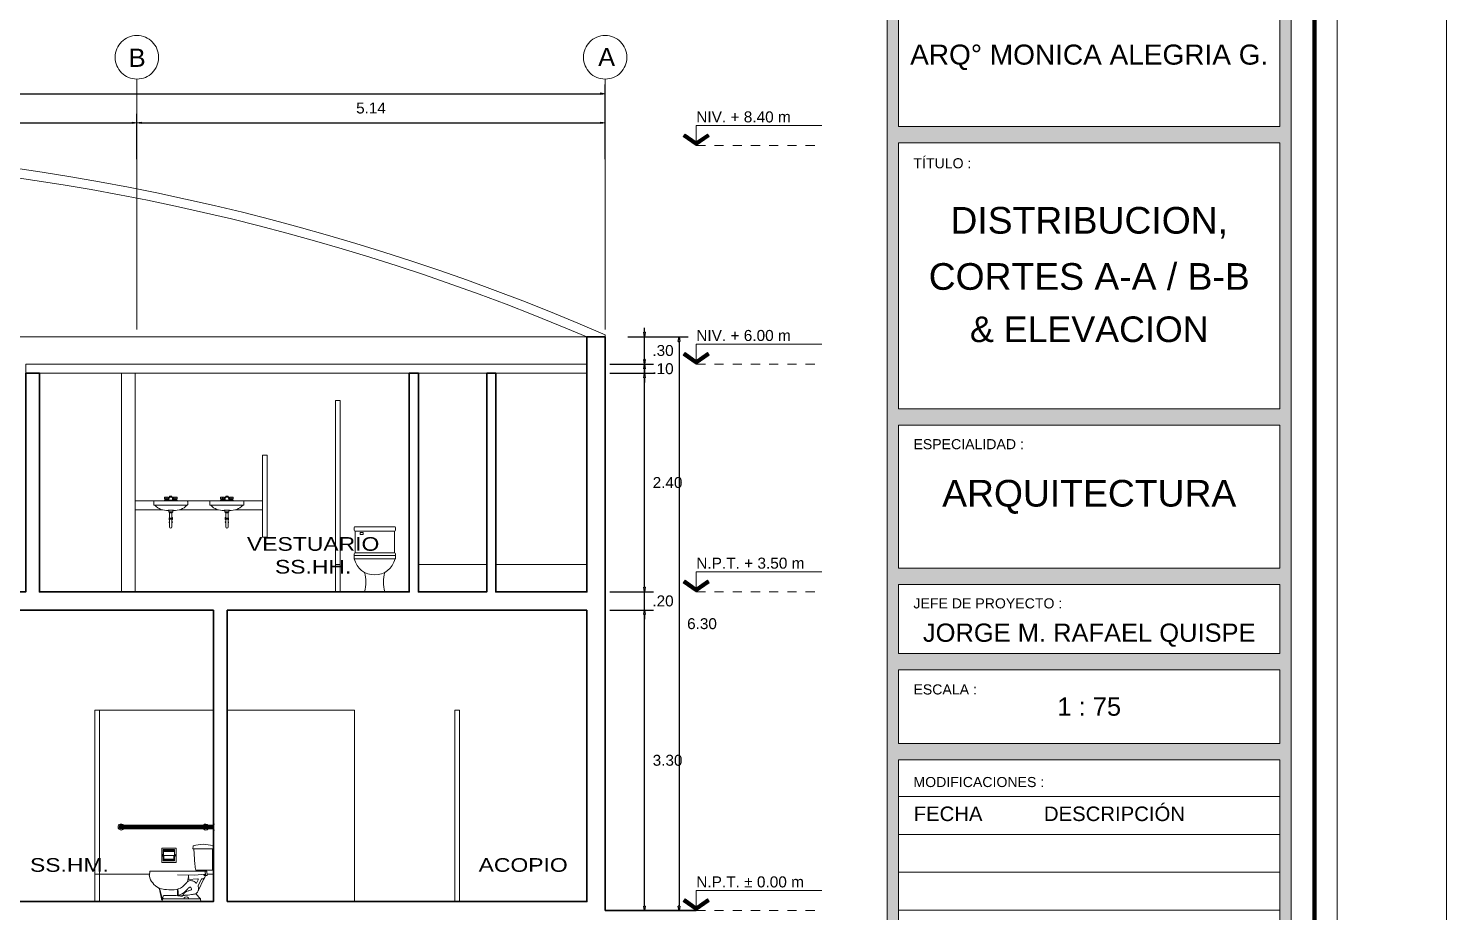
# Model space of a CAD drawing. Header units: millimetres. Extents: x 1675 to 1732.9, y 581.7 to 641.7.
# Drawn here: x 1717.38 to 1732.95, y 606 to 615.7 of the extents above; entities that cross this region are included whole.
import ezdxf
from ezdxf.enums import TextEntityAlignment as Align

# ---------------------------------------------------------------- set-up
doc = ezdxf.new("R2010")
doc.units = ezdxf.units.MM
doc.linetypes.add('DASHDOT', pattern=[25.4, 12.7, -6.35, 0, -6.35])
doc.linetypes.add('HIDDEN2', pattern=[0.1875, 0.125, -0.0625])
doc.layers.get('0').update_dxf_attribs({"lineweight": 5})
doc.layers.get('Defpoints').update_dxf_attribs({"color": 8, "lineweight": 5})
for name, color, linetype, lineweight in [('- PLANO 1', 8, 'Continuous', 5), ('0-ELEV6', 8, 'Continuous', 0), ('0-MEMB251', 251, 'Continuous', 0), ('0-MEMB5', 5, 'Continuous', 18), ('0-MEMBAZUL', 5, 'Continuous', 0), ('0-MEMBCYAN', 4, 'Continuous', 0), ('0-MEMBGREEN', 3, 'Continuous', 15), ('0-NPT', 2, 'Continuous', 5), ('COTAS', 8, 'Continuous', 5), ('EJES', 92, 'DASHDOT', 5), ('MOBILIARIO', 8, 'Continuous', 5), ('MURO BAJO', 7, 'Continuous', 20), ('Muros', 7, 'Continuous', 30), ('SANITARIOS', 8, 'Continuous', 5), ('texto', 7, 'Continuous', 5)]:
    doc.layers.add(name, color=color, linetype=linetype, lineweight=lineweight)
doc.styles.add('AMBIENTE-100', font='arial.ttf', dxfattribs={"width": 1.2, "height": 0.25})
doc.styles.add('NPT1-100', font='arial.ttf', dxfattribs={"height": 0.18})
doc.styles.add('ROMANS', font='arial.ttf')
doc.styles.add('SAS', font='sas_____.pfb')
doc.styles.get("Standard").update_dxf_attribs({"font": 'arial.ttf'})
doc.styles.add('Texto peqño', font='sanss___.ttf', dxfattribs={"height": 0.12})
doc.dimstyles.new('100', dxfattribs={"dimtxt": 0.12, "dimasz": 0.05, "dimexe": 0.1, "dimexo": 0.25, "dimgap": 0.1, "dimtad": 1, "dimzin": 4, "dimdsep": 46, "dimtxsty": 'Texto peqño', "dimblk": 'CLOSEDBLANK', "dimcen": -0.05, "dimdle": 0.1, "dimclrd": 256, "dimclre": 256, "dimclrt": 256, "dimadec": 0, "dimazin": 0, "dimtfac": 1, "dimtix": 1, "dimtmove": 0, "dimatfit": 3, "dimldrblk": 'ARCHTICK', "dimfxl": 0, "dimarcsym": 0})
doc.dimstyles.new('100 VERT', dxfattribs={"dimtxt": 0.18, "dimasz": 0.05, "dimexe": 0.1, "dimexo": 0.25, "dimgap": 0.1, "dimtad": 2, "dimtih": 1, "dimtoh": 1, "dimzin": 4, "dimdsep": 46, "dimtxsty": 'Texto peqño', "dimblk": 'CLOSEDBLANK', "dimcen": -0.05, "dimdle": 0.1, "dimclrd": 256, "dimclre": 256, "dimclrt": 7, "dimadec": 0, "dimazin": 0, "dimtfac": 1, "dimtix": 1, "dimtmove": 0, "dimatfit": 3, "dimldrblk": 'ARCHTICK', "dimfxl": 0, "dimarcsym": 0})

# ---------------------------------------------------------------- blocks, each defined once
blk = doc.blocks.new('_ClosedBlank')
at = {"color": 0, "linetype": 'ByBlock', "lineweight": -2}
for p, q in [((-1, 0.17), (0, 0)), ((-1, 0.17), (-1, -0.17)), ((0, 0), (-1, -0.17))]:
    blk.add_line(p, q, dxfattribs=at)
blk = doc.blocks.new('*D290')
at = {"layer": 'COTAS', "lineweight": -2}
for p, q in [((1714.602, 614.258), (1714.602, 614.758)), ((1718.572, 614.258), (1718.572, 614.758))]:
    blk.add_line(p, q, dxfattribs=at)
at = {"layer": 'COTAS', "linetype": 'ByBlock', "lineweight": -2}
blk.add_line((1714.652, 614.658), (1718.522, 614.658), dxfattribs=at)
at = {"layer": 'Defpoints', "color": 0}
for p in [(1718.572, 614.658), (1714.602, 613.808), (1718.572, 613.808)]:
    blk.add_point(p, dxfattribs=at)
at = {"layer": 'COTAS', "lineweight": -2, "xscale": 0.05, "yscale": 0.05, "zscale": 0.05, "rotation": 180}
blk.add_blockref('_ClosedBlank', (1714.602, 614.658), dxfattribs=at)
at = {"layer": 'COTAS', "lineweight": -2, "xscale": 0.05, "yscale": 0.05, "zscale": 0.05}
blk.add_blockref('_ClosedBlank', (1718.572, 614.658), dxfattribs=at)
at = {"layer": 'COTAS', "insert": (1716.587, 614.82), "char_height": 0.12, "attachment_point": 5, "style": 'Texto peqño'}
blk.add_mtext('3.97', dxfattribs=at)
blk = doc.blocks.new('_ARCHTICK')
at = {"color": 0, "linetype": 'ByBlock', "const_width": 0.15}
blk.add_lwpolyline([(-0.5, -0.5), (0.5, 0.5)], dxfattribs=at)
blk = doc.blocks.new('*D291')
at = {"layer": 'COTAS', "lineweight": -2}
for p, q in [((1718.572, 614.258), (1718.572, 614.758)), ((1723.712, 614.258), (1723.712, 614.758))]:
    blk.add_line(p, q, dxfattribs=at)
at = {"layer": 'COTAS', "linetype": 'ByBlock', "lineweight": -2}
blk.add_line((1718.622, 614.658), (1723.662, 614.658), dxfattribs=at)
at = {"layer": 'Defpoints', "color": 0}
for p in [(1723.712, 614.658), (1718.572, 613.808), (1723.712, 613.808, 0)]:
    blk.add_point(p, dxfattribs=at)
at = {"layer": 'COTAS', "lineweight": -2, "xscale": 0.05, "yscale": 0.05, "zscale": 0.05, "rotation": 180}
blk.add_blockref('_ClosedBlank', (1718.572, 614.658), dxfattribs=at)
at = {"layer": 'COTAS', "lineweight": -2, "xscale": 0.05, "yscale": 0.05, "zscale": 0.05}
blk.add_blockref('_ClosedBlank', (1723.712, 614.658), dxfattribs=at)
at = {"layer": 'COTAS', "insert": (1721.142, 614.82), "char_height": 0.12, "attachment_point": 5, "style": 'Texto peqño'}
blk.add_mtext('5.14', dxfattribs=at)
blk = doc.blocks.new('*D292')
at = {"layer": 'COTAS', "lineweight": -2}
for p, q in [((1703.712, 614.578), (1703.712, 615.078)), ((1723.712, 614.578), (1723.712, 615.078))]:
    blk.add_line(p, q, dxfattribs=at)
at = {"layer": 'COTAS', "linetype": 'ByBlock', "lineweight": -2}
blk.add_line((1703.762, 614.978), (1723.662, 614.978), dxfattribs=at)
at = {"layer": 'Defpoints', "color": 0}
for p in [(1723.712, 614.978), (1703.712, 613.808, 0), (1723.712, 613.808, 0)]:
    blk.add_point(p, dxfattribs=at)
at = {"layer": 'COTAS', "lineweight": -2, "xscale": 0.05, "yscale": 0.05, "zscale": 0.05, "rotation": 180}
blk.add_blockref('_ClosedBlank', (1703.712, 614.978), dxfattribs=at)
at = {"layer": 'COTAS', "lineweight": -2, "xscale": 0.05, "yscale": 0.05, "zscale": 0.05}
blk.add_blockref('_ClosedBlank', (1723.712, 614.978), dxfattribs=at)
at = {"layer": 'COTAS', "insert": (1713.712, 615.14), "char_height": 0.12, "attachment_point": 5, "style": 'Texto peqño'}
blk.add_mtext('20.00', dxfattribs=at)
blk = doc.blocks.new('*D293')
at = {"layer": 'COTAS', "lineweight": -2}
for p, q in [((1723.762, 609.308), (1724.244, 609.308)), ((1723.962, 606.008), (1724.244, 606.008))]:
    blk.add_line(p, q, dxfattribs=at)
at = {"layer": 'COTAS', "linetype": 'ByBlock', "lineweight": -2}
blk.add_line((1724.144, 606.058), (1724.144, 609.258), dxfattribs=at)
at = {"layer": 'Defpoints', "color": 0}
for p in [(1723.512, 609.308), (1724.144, 609.308), (1723.712, 606.008)]:
    blk.add_point(p, dxfattribs=at)
at = {"layer": 'COTAS', "lineweight": -2, "xscale": 0.05, "yscale": 0.05, "zscale": 0.05}
for p, rotation in [((1724.144, 609.308), 90), ((1724.144, 606.008), 270)]:
    blk.add_blockref('_ClosedBlank', p, dxfattribs=dict(at, rotation=rotation))
at = {"layer": 'COTAS', "color": 7, "insert": (1724.397, 607.658), "char_height": 0.12, "attachment_point": 5, "style": 'Texto peqño'}
blk.add_mtext('3.30', dxfattribs=at)
blk = doc.blocks.new('*D294')
at = {"layer": 'COTAS', "linetype": 'ByBlock', "lineweight": -2}
for p, q in [((1724.144, 609.558), (1724.144, 609.608)), ((1724.144, 609.308), (1724.144, 609.508)), ((1724.144, 609.258), (1724.144, 609.208))]:
    blk.add_line(p, q, dxfattribs=at)
at = {"layer": 'COTAS', "lineweight": -2}
for p, q in [((1723.762, 609.508), (1724.244, 609.508)), ((1723.762, 609.308), (1724.244, 609.308))]:
    blk.add_line(p, q, dxfattribs=at)
at = {"layer": 'Defpoints', "color": 0}
for p in [(1723.512, 609.508), (1724.144, 609.508), (1723.512, 609.308)]:
    blk.add_point(p, dxfattribs=at)
at = {"layer": 'COTAS', "lineweight": -2, "xscale": 0.05, "yscale": 0.05, "zscale": 0.05}
for p, rotation in [((1724.144, 609.508), 270), ((1724.144, 609.308), 90)]:
    blk.add_blockref('_ClosedBlank', p, dxfattribs=dict(at, rotation=rotation))
at = {"layer": 'COTAS', "color": 7, "insert": (1724.347, 609.408), "char_height": 0.12, "attachment_point": 5, "style": 'Texto peqño'}
blk.add_mtext('.20', dxfattribs=at)
blk = doc.blocks.new('*D295')
at = {"layer": 'COTAS', "lineweight": -2}
for p, q in [((1723.762, 611.908), (1724.244, 611.908)), ((1723.762, 609.508), (1724.244, 609.508))]:
    blk.add_line(p, q, dxfattribs=at)
at = {"layer": 'COTAS', "linetype": 'ByBlock', "lineweight": -2}
blk.add_line((1724.144, 609.558), (1724.144, 611.858), dxfattribs=at)
at = {"layer": 'Defpoints', "color": 0}
for p in [(1723.512, 611.908), (1724.144, 611.908), (1723.512, 609.508)]:
    blk.add_point(p, dxfattribs=at)
at = {"layer": 'COTAS', "lineweight": -2, "xscale": 0.05, "yscale": 0.05, "zscale": 0.05}
for p, rotation in [((1724.144, 611.908), 90), ((1724.144, 609.508), 270)]:
    blk.add_blockref('_ClosedBlank', p, dxfattribs=dict(at, rotation=rotation))
at = {"layer": 'COTAS', "color": 7, "insert": (1724.397, 610.708), "char_height": 0.12, "attachment_point": 5, "style": 'Texto peqño'}
blk.add_mtext('2.40', dxfattribs=at)
blk = doc.blocks.new('*D296')
at = {"layer": 'COTAS', "linetype": 'ByBlock', "lineweight": -2}
for p, q in [((1724.144, 612.058), (1724.144, 612.108)), ((1724.144, 611.908), (1724.144, 612.008)), ((1724.144, 611.858), (1724.144, 611.808))]:
    blk.add_line(p, q, dxfattribs=at)
at = {"layer": 'COTAS', "lineweight": -2}
for p, q in [((1723.762, 612.008), (1724.244, 612.008)), ((1723.762, 611.908), (1724.244, 611.908))]:
    blk.add_line(p, q, dxfattribs=at)
at = {"layer": 'Defpoints', "color": 0}
for p in [(1723.512, 612.008), (1724.144, 612.008), (1723.512, 611.908)]:
    blk.add_point(p, dxfattribs=at)
at = {"layer": 'COTAS', "lineweight": -2, "xscale": 0.05, "yscale": 0.05, "zscale": 0.05}
for p, rotation in [((1724.144, 612.008), 270), ((1724.144, 611.908), 90)]:
    blk.add_blockref('_ClosedBlank', p, dxfattribs=dict(at, rotation=rotation))
at = {"layer": 'COTAS', "color": 7, "insert": (1724.347, 611.958), "char_height": 0.12, "attachment_point": 5, "style": 'Texto peqño'}
blk.add_mtext('.10', dxfattribs=at)
blk = doc.blocks.new('*D297')
at = {"layer": 'COTAS', "linetype": 'ByBlock', "lineweight": -2}
for p, q in [((1724.144, 612.358), (1724.144, 612.408)), ((1724.144, 612.008), (1724.144, 612.308)), ((1724.144, 611.958), (1724.144, 611.908))]:
    blk.add_line(p, q, dxfattribs=at)
at = {"layer": 'COTAS', "lineweight": -2}
for p, q in [((1723.962, 612.308), (1724.244, 612.308)), ((1723.762, 612.008), (1724.244, 612.008))]:
    blk.add_line(p, q, dxfattribs=at)
at = {"layer": 'Defpoints', "color": 0}
for p in [(1723.712, 612.308, 0), (1724.144, 612.308), (1723.512, 612.008)]:
    blk.add_point(p, dxfattribs=at)
at = {"layer": 'COTAS', "lineweight": -2, "xscale": 0.05, "yscale": 0.05, "zscale": 0.05}
for p, rotation in [((1724.144, 612.308), 270), ((1724.144, 612.008), 90)]:
    blk.add_blockref('_ClosedBlank', p, dxfattribs=dict(at, rotation=rotation))
at = {"layer": 'COTAS', "color": 7, "insert": (1724.347, 612.158), "char_height": 0.12, "attachment_point": 5, "style": 'Texto peqño'}
blk.add_mtext('.30', dxfattribs=at)
blk = doc.blocks.new('PPH1-EF')
for p, q in [((-0.06, -0.02), (0.06, -0.02)), ((-0.06, -0.025), (0.06, -0.025)), ((-0.06, -0.035), (0.06, -0.035)), ((-0.055, -0.119), (0.055, -0.119)), ((-0.055, -0.129), (0.055, -0.129)), ((-0.055, -0.134), (0.055, -0.134))]:
    blk.add_line(p, q)
for points in [[(-0.078, 0), (0.077, 0), (0.077, -0.155), (-0.078, -0.155)], [(-0.06, -0.017), (0.06, -0.017), (0.06, -0.078), (-0.06, -0.078)], [(-0.055, -0.136), (0.055, -0.136), (0.055, -0.078), (-0.055, -0.078)]]:
    blk.add_lwpolyline(points, close=True)
for points in [[(-0.055, -0.078), (-0.055, -0.087), (-0.07, -0.087), (-0.07, -0.068), (-0.06, -0.068)], [(-0.062, -0.068), (-0.062, -0.015), (0.062, -0.015), (0.062, -0.068)], [(0.062, -0.087), (0.062, -0.14), (-0.062, -0.14), (-0.062, -0.087)], [(0.055, -0.078), (0.055, -0.087), (0.07, -0.087), (0.07, -0.068), (0.06, -0.068)]]:
    blk.add_lwpolyline(points)
blk = doc.blocks.new('NPT-CT100')
for p, q in [((0, 0.327), (2.052, 0.327)), ((0, 0.062), (0, 0.327))]:
    blk.add_line(p, q)
at = {"linetype": 'HIDDEN2'}
blk.add_line((0, 0), (2.052, 0), dxfattribs=at)
blk.add_lwpolyline([(0.212, 0.149), (0, 0), (-0.212, 0.149), (-0.183, 0.19), (0, 0.062), (0.183, 0.19)], close=True)
for points in [[(-0.183, 0.19), (-0.212, 0.149), (0, 0.062), (0, 0)], [(0, 0.062), (0, 0), (0.183, 0.19), (0.212, 0.149)]]:
    blk.add_solid(points)
at = {"style": 'AMBIENTE-100', "width": 1.2}
for tag, p in [('AMB1', (0.909, 1.249)), ('AMB2', (0.909, 0.895))]:
    blk.add_attdef(tag, text='', height=0.25, dxfattribs=at).set_placement(p, align=Align.MIDDLE)
at = {"style": 'NPT1-100'}
blk.add_attdef('NPA', (0.911, 0.379), '', height=0.18, dxfattribs=at)
blk = doc.blocks.new('lavadero elev')
for p, q in [((-0.104, 0.934), (-0.04, 0.934)), ((-0.096, 0.934), (-0.096, 0.958)), ((-0.072, 0.934), (-0.072, 0.958)), ((-0.048, 0.934), (-0.048, 0.958)), ((0.104, 0.934), (0.04, 0.934)), ((0.048, 0.934), (0.048, 0.958)), ((0.072, 0.934), (0.072, 0.958)), ((0.096, 0.934), (0.096, 0.958)), ((-0.088, 0.918), (-0.056, 0.918)), ((-0.032, 0.72), (0.033, 0.72)), ((-0.022, 0.71), (0.022, 0.71)), ((-0.022, 0.705), (-0.022, 0.71)), ((-0.022, 0.705), (0.022, 0.705)), ((-0.019, 0.705), (-0.019, 0.618)), ((0.019, 0.705), (0.019, 0.618)), ((0.022, 0.705), (0.022, 0.71)), ((0.088, 0.918), (0.056, 0.918)), ((-0.026, 0.61), (0.026, 0.61)), ((-0.026, 0.551), (-0.019, 0.551)), ((-0.019, 0.603), (-0.019, 0.474)), ((0.019, 0.603), (0.019, 0.474)), ((0.019, 0.551), (0.026, 0.551))]:
    blk.add_line(p, q)
for points in [[(-0.088, 0.91), (-0.088, 0.918), (-0.104, 0.934), (-0.104, 0.958), (-0.04, 0.958), (-0.04, 0.934), (-0.056, 0.918), (-0.056, 0.91)], [(0.088, 0.91), (0.088, 0.918), (0.104, 0.934), (0.104, 0.958), (0.04, 0.958), (0.04, 0.934), (0.056, 0.918), (0.056, 0.91)], [(0.104, 0.9), (0.104, 0.91), (-0.104, 0.91), (-0.104, 0.9)], [(-0.041, 0.745), (0.045, 0.745)]]:
    blk.add_lwpolyline(points)
for points in [[(-0.013, 0.973), (-0.013, 0.962), (0.013, 0.962), (0.013, 0.973)], [(-0.007, 0.958), (-0.007, 0.961), (0.007, 0.961), (0.007, 0.958)]]:
    blk.add_lwpolyline(points, close=True)
for points in [[(0, 0.9), (0.265, 0.9, -0.414214), (0.275, 0.89), (0.275, 0.837, -0.414214), (0.265, 0.827), (-0.265, 0.827, -0.414214), (-0.275, 0.837), (-0.275, 0.89, -0.414214), (-0.265, 0.9)], [(-0.019, 0.603), (0.019, 0.603, 1), (0.019, 0.618), (-0.019, 0.618, 1)]]:
    blk.add_lwpolyline(points, format="xyb", close=True)
for points in [[(-0.032, 0.74), (-0.032, 0.72, 1.915564)], [(0.033, 0.74), (0.033, 0.72, -1.915564)], [(-0.019, 0.559, 1), (-0.019, 0.544)], [(0.019, 0.544, 1), (0.019, 0.559)]]:
    blk.add_lwpolyline(points, format="xyb")
for centre, radius, start, end in [((0.044, 0.914), 0.0819, 133.9981, 182.7757), ((0.039, 0.918), 0.0684, 140.0671, 186.3939), ((-0.044, 0.914), 0.0819, 357.2243, 46.0019), ((-0.039, 0.918), 0.0684, 353.6061, 39.9329), ((-0.068, 1), 0.257, 222.3253, 276.0867), ((-0.049, 0.737), 0.0171, 6.9962, 27.7593), ((-0.016, 0.727), 0.0174, 201.788, 250.9908), ((0.016, 0.727), 0.0174, 289.0092, 338.212), ((0.05, 0.737), 0.0171, 152.2407, 173.0038), ((0.072, 1), 0.257, 263.9133, 317.6747), ((0, 0.61), 0.0282, 131.5871, 228.4129), ((0, 0.474), 0.0187, 180, 0), ((0, 0.61), 0.0282, 311.5871, 48.4129)]:
    blk.add_arc(centre, radius, start, end)
blk = doc.blocks.new('top piece perfil')
at = {"layer": 'SANITARIOS'}
for p, q in [((2450.759, 798.44), (2450.756, 798.413)), ((2450.979, 798.44), (2450.982, 798.413)), ((2450.758, 798.411), (2450.98, 798.411)), ((2450.778, 798.238), (2450.767, 798.41)), ((2450.768, 798.411), (2450.973, 798.411)), ((2450.974, 798.41), (2450.974, 798.176)), ((2450.587, 798.125), (2450.777, 798.124)), ((2450.89, 798.133), (2450.78, 798.124)), ((2450.79, 798.178), (2450.783, 798.208)), ((2450.793, 798.176), (2450.974, 798.176)), ((2450.885, 798.126), (2450.884, 798.133)), ((2450.395, 797.967), (2450.419, 797.861)), ((2450.588, 797.902), (2450.587, 797.961)), ((2450.809, 798.081), (2450.709, 798.076)), ((2450.715, 798.089), (2450.712, 798.089)), ((2450.797, 798.035), (2450.815, 798.072)), ((2450.816, 798.008), (2450.852, 798.079)), ((2450.869, 798.083), (2450.859, 798.083)), ((2450.878, 798.083), (2450.878, 798.083)), ((2450.89, 798.108), (2450.883, 798.091)), ((2450.421, 797.842), (2450.429, 797.892)), ((2450.561, 797.899), (2450.437, 797.899)), ((2450.651, 797.863), (2450.438, 797.863)), ((2450.574, 797.898), (2450.593, 797.894)), ((2450.597, 797.894), (2450.644, 797.888)), ((2450.599, 797.897), (2450.644, 797.899)), ((2450.66, 797.873), (2450.66, 797.866)), ((2450.702, 797.861), (2450.665, 797.861)), ((2450.707, 797.873), (2450.707, 797.866)), ((2450.828, 797.863), (2450.716, 797.863))]:
    blk.add_line(p, q, dxfattribs=at)
for points in [[(2450.874, 798.076), (2450.817, 797.956, 0.03111), (2450.816, 797.952, -0.149223), (2450.794, 797.921, 0.44145), (2450.793, 797.912), (2450.837, 797.866, -0.142363), (2450.84, 797.859), (2450.845, 797.834), (2450.42, 797.833), (2450.421, 797.842, 0.208678), (2450.42, 797.848), (2450.415, 797.854, -0.12493), (2450.412, 797.861), (2450.392, 797.968, 0.235979), (2450.381, 797.984, -0.22128), (2450.279, 798.112, -0.088455), (2450.279, 798.123), (2450.284, 798.163, -0.379651), (2450.289, 798.168), (2450.905, 798.168)], [(2450.877, 798.132), (2450.878, 798.127, 0.403068), (2450.897, 798.117), (2450.91, 798.12, 0.375022), (2450.913, 798.124)], [(2450.891, 798.162), (2450.895, 798.122, 0.433576), (2450.898, 798.119, -0.021987), (2450.91, 798.121, 0.358712), (2450.913, 798.124), (2450.909, 798.164)], [(2450.816, 797.952, 0.171145), (2450.815, 797.996)]]:
    blk.add_lwpolyline(points, format="xyb", dxfattribs=at)
blk.add_lwpolyline([(2450.793, 797.912), (2450.79, 797.915)], dxfattribs=at)
for centre, radius, start, end in [((2450.763, 798.439), 0.004, 109.1433, 175.3894), ((2450.869, 798.133), 0.328, 70.8409, 109.1433), ((2450.975, 798.439), 0.004, 6.4416, 70.8409), ((2450.975, 798.439), 0.004, 6.4416, 60.337), ((2450.758, 798.413), 0.002, 175.3894, 270), ((2450.768, 798.41), 0.001, 90, 183.9556), ((2450.973, 798.41), 0.001, 0, 90), ((2450.98, 798.413), 0.002, 270, 6.4416), ((2450.522, 798.122), 0.187, 336.0967, 0.5259), ((2450.777, 798.149), 0.025, 269.7232, 274.9697), ((2450.972, 798.252), 0.194, 183.9556, 193.1726), ((2450.793, 798.179), 0.003, 193.1726, 270), ((2450.885, 798.162), 0.006, 5.0425, 90), ((2450.895, 798.126), 0.00973, 183.7981, 281.4236), ((2450.889, 798.137), 0.004, 274.9697, 5.0425), ((2450.905, 798.102), 0.016, 103.2405, 158.1986), ((2450.905, 798.164), 0.004, 5.4691, 90), ((2450.371, 797.962), 0.0243, 13.1692, 67.1878), ((2450.503, 798.35), 0.388, 253.5686, 264.4244), ((2450.511, 798.427), 0.466, 264.4244, 278.5285), ((2450.581, 797.961), 0.006, 1.6135, 98.5285), ((2450.598, 797.963), 0.007, 105.94, 198.8493), ((2450.49, 797.926), 0.107, 346.7066, 18.8493), ((2450.557, 798.108), 0.143, 285.94, 327.9745), ((2450.538, 798.099), 0.207, 287.0973, 320.5273), ((2455.568, 793.482), 6.679, 136.8869, 137.0629), ((2450.736, 797.993), 0.0692, 37.1619, 128.4419), ((2450.757, 797.929), 0.0713, 119.7261, 147.0154), ((2450.71, 798.067), 0.009, 92.5858, 163.6175), ((2450.712, 798.081), 0.008, 92.4095, 167.8093), ((2450.685, 798.055), 0.107, 280.7593, 299.4645), ((2450.725, 797.985), 0.007, 53.1881, 119.7261), ((2450.718, 797.975), 0.0195, 41.6968, 53.1881), ((2450.658, 797.94), 0.0888, 20.5752, 32.3474), ((2450.733, 797.969), 0.008, 299.4645, 20.5752), ((2450.794, 798.037), 0.004, 217.1619, 334.7468), ((2450.81, 798.075), 0.006, 334.7468, 92.5858), ((2450.828, 798.001), 0.014, 152.5924, 200.8831), ((2450.859, 798.075), 0.008, 92.5858, 152.5924), ((2450.868, 798.101), 0.018, 272.5858, 338.1986), ((2450.901, 798.063), 0.03, 139.3987, 154.9085), ((2450.856, 798.103), 0.03, 319.3987, 338.1986), ((2450.381, 797.852), 0.04, 0, 13.0314), ((2450.438, 797.875), 0.012, 171.5111, 270), ((2450.437, 797.891), 0.008, 90, 171.5111), ((2450.561, 797.829), 0.07, 79.7645, 90), ((2450.596, 797.902), 0.008, 181.6135, 263.5169), ((2450.605, 797.963), 0.07, 259.7645, 263.5169), ((2450.599, 797.901), 0.004, 166.7066, 272.2906), ((2450.6, 797.898), 0.004, 110.1719, 179.6101), ((2450.643, 797.905), 0.006, 272.2906, 339.9243), ((2450.718, 797.877), 0.0739, 100.7593, 159.9243), ((2450.654, 797.904), 0.004, 157.4672, 274.5718), ((2450.651, 797.872), 0.009, 270, 0), ((2450.652, 797.842), 0.0212, 71.8053, 92.2185), ((2450.758, 796.597), 1.307, 94.1129, 94.5718), ((2450.664, 797.88), 0.0192, 251.8053, 271.6118), ((2450.684, 797.853), 0.0306, 39.8328, 140.1672), ((2450.665, 797.866), 0.005, 180, 270), ((2450.652, 798.412), 0.511, 271.4573, 280.2547), ((2450.702, 797.866), 0.005, 270, 0), ((2450.703, 797.88), 0.0192, 268.3882, 288.1947), ((2450.716, 797.872), 0.009, 180, 270), ((2450.715, 797.842), 0.0212, 87.7815, 108.1947), ((2450.57, 799.01), 1.115, 278.9062, 281.1856), ((2450.787, 797.913), 0.004, 43.3634, 101.1856), ((2450.828, 797.868), 0.005, 270, 43.3634)]:
    blk.add_arc(centre, radius, start, end, dxfattribs=at)
blk = doc.blocks.new('inodoro-f')
for p, q in [((0.01, 0.009), (0.476, 0.009)), ((0, -0.001), (0, -0.033)), ((0.01, -0.043), (0.476, -0.043)), ((0.01, -0.043), (0.01, -0.301)), ((0.071, -0.081), (0.071, -0.061)), ((0.071, -0.061), (0.106, -0.061)), ((0.071, -0.081), (0.106, -0.081)), ((0.106, -0.081), (0.106, -0.061)), ((0.476, -0.043), (0.476, -0.301)), ((0.486, -0.001), (0.486, -0.033)), ((0, -0.311), (0, -0.371)), ((0, -0.331), (0.486, -0.331)), ((0.01, -0.301), (0.476, -0.301)), ((0.486, -0.311), (0.486, -0.371)), ((0, -0.371), (0.486, -0.371)), ((0.121, -0.761), (0.361, -0.761))]:
    blk.add_line(p, q)
for centre, radius, start, end in [((0.01, -0.001), 0.01, 90, 180), ((0.476, -0.001), 0.01, 0, 90), ((0.01, -0.033), 0.01, 180, 270), ((0.476, -0.033), 0.01, 270, 0), ((0.01, -0.311), 0.01, 90, 180), ((0.476, -0.311), 0.01, 0, 90), ((0.241, -0.313), 0.248, 193.546, 346.454), ((-0.314, -0.645), 0.45, 345.1311, 14.8689), ((0.796, -0.645), 0.45, 165.1311, 194.8689)]:
    blk.add_arc(centre, radius, start, end)
blk = doc.blocks.new('*D306')
at = {"layer": 'COTAS', "lineweight": -2}
for p, q in [((1724.123, 612.308), (1724.623, 612.308)), ((1724.123, 606.008), (1724.623, 606.008))]:
    blk.add_line(p, q, dxfattribs=at)
at = {"layer": 'COTAS', "linetype": 'ByBlock', "lineweight": -2}
blk.add_line((1724.523, 612.258), (1724.523, 606.058), dxfattribs=at)
at = {"layer": 'Defpoints', "color": 0}
for p in [(1723.712, 612.308), (1723.712, 606.008, 0), (1724.523, 606.008)]:
    blk.add_point(p, dxfattribs=at)
at = {"layer": 'COTAS', "lineweight": -2, "xscale": 0.05, "yscale": 0.05, "zscale": 0.05}
for p, rotation in [((1724.523, 612.308), 90), ((1724.523, 606.008), 270)]:
    blk.add_blockref('_ClosedBlank', p, dxfattribs=dict(at, rotation=rotation))
at = {"layer": 'COTAS', "color": 7, "insert": (1724.775, 609.158), "char_height": 0.12, "attachment_point": 5, "style": 'Texto peqño'}
blk.add_mtext('6.30', dxfattribs=at)
blk = doc.blocks.new('MembA1')
at = {"layer": '0-MEMB251'}
h = blk.add_hatch(color=256, dxfattribs=at)
h.paths.add_polyline_path([(76.337, -56.406), (71.337, -56.406), (71.337, 0), (76.337, 0)])
h.paths.add_polyline_path([(76.199, -0.867), (71.475, -0.867), (71.475, -6), (76.199, -6)], flags=16)
h.paths.add_polyline_path([(71.475, -6.2), (76.199, -6.2), (76.199, -11.164), (71.475, -11.164)], flags=16)
h.paths.add_polyline_path([(71.475, -14.494), (71.475, -11.364), (76.199, -11.364), (76.199, -14.494)], flags=16)
h.paths.add_polyline_path([(71.475, -17.002), (71.475, -14.694), (76.199, -14.694), (76.199, -17.002)], flags=16)
h.paths.add_polyline_path([(76.199, -17.202), (76.199, -19.243), (71.475, -19.243), (71.475, -17.202)], flags=16)
h.paths.add_polyline_path([(71.475, -19.443), (76.199, -19.443), (76.199, -21.164), (71.475, -21.164)], flags=16)
h.paths.add_polyline_path([(76.199, -24.861), (76.199, -26.634), (71.475, -26.634), (71.475, -24.861)], flags=16)
h.paths.add_polyline_path([(71.475, -24.661), (71.475, -21.364), (76.199, -21.364), (76.199, -24.661)], flags=16)
h.paths.add_polyline_path([(71.475, -27.891), (76.199, -27.891), (76.199, -28.806), (71.475, -28.806)], flags=16)
h.paths.add_polyline_path([(71.475, -27.691), (71.475, -26.834), (76.199, -26.834), (76.199, -27.691)], flags=16)
h.paths.add_polyline_path([(71.475, -42.208), (71.475, -29.006), (76.199, -29.006), (76.199, -42.208)], flags=16)
h.paths.add_polyline_path([(71.475, -49.206), (71.475, -42.408), (76.199, -42.408), (76.199, -49.206)], flags=16)
h.paths.add_polyline_path([(71.475, -50.206), (76.199, -50.206), (76.199, -55.206), (71.475, -55.206)], flags=16)
at = {"layer": '0-ELEV6'}
for p, q in [((71.475, -29.463), (76.199, -29.463)), ((71.475, -29.932), (76.199, -29.932)), ((71.475, -30.401), (76.199, -30.401)), ((71.475, -30.87), (76.199, -30.87))]:
    blk.add_line(p, q, dxfattribs=at)
at = {"layer": '0-MEMB5'}
for points in [[(76.337, -56.406), (71.337, -56.406), (71.337, 0), (76.337, 0)], [(71.475, -19.443), (76.199, -19.443), (76.199, -21.164), (71.475, -21.164)], [(71.475, -42.208), (71.475, -29.006), (76.199, -29.006), (76.199, -42.208)]]:
    blk.add_lwpolyline(points, close=True, dxfattribs=at)
for points in [[(71.475, -24.661), (71.475, -21.364), (76.199, -21.364), (76.199, -24.661), (71.475, -24.661)], [(76.199, -24.861), (76.199, -26.634), (71.475, -26.634), (71.475, -24.861), (76.199, -24.861)], [(71.475, -27.691), (71.475, -26.834), (76.199, -26.834), (76.199, -27.691), (71.475, -27.691)], [(71.475, -27.891), (76.199, -27.891), (76.199, -28.806), (71.475, -28.806), (71.475, -27.891)]]:
    blk.add_lwpolyline(points, dxfattribs=at)
at = {"layer": '0-MEMBAZUL', "style": 'SAS'}
for tag, height, p in [('PROP-1', 0.4, (73.795, -15.521)), ('PROP-2', 0.4, (73.764, -16.153)), ('PLANO-1', 0.4, (73.848, -22.027)), ('PLANO-2', 0.4, (73.806, -22.574)), ('PLANO-3', 0.4, (73.795, -23.142)), ('DIBUJANTE', 0.25, (73.733, -27.38)), ('ESC-DIBUJO', 0.25, (73.817, -28.295)), ('X/X/XX', 0.25, (73.828, -47.978)), ('ARCHIVO-CAD', 0.25, (73.608, -48.846)), ('TOTAL-LAM', 0.25, (74.237, -54.774))]:
    blk.add_attdef(tag, text='', height=height, dxfattribs=at).set_placement(p, align=Align.MIDDLE)
blk.add_attdef('X/X/XX', (73.301, -46.957), '', height=0.25, dxfattribs=at)
at = {"layer": '0-MEMBCYAN', "style": 'SAS'}
for s, p in [('FECHA', (71.664, -29.766)), ('DESCRIPCIÓN', (73.277, -29.766))]:
    blk.add_text(s, height=0.18, dxfattribs=at).set_placement(p)
at = {"layer": '0-MEMBGREEN', "style": 'ROMANS'}
for s, p in [('TÍTULO :', (71.661, -21.68)), ('ESPECIALIDAD :', (71.661, -25.16)), ('JEFE DE PROYECTO :', (71.661, -27.132)), ('ESCALA :', (71.661, -28.198)), ('MODIFICACIONES :', (71.661, -29.345))]:
    blk.add_text(s, height=0.125, dxfattribs=at).set_placement(p)
at = {"layer": '0-MEMBGREEN', "style": 'SAS', "width": 0.75}
blk.add_attdef('A-01', text='', height=2.1, dxfattribs=at).set_placement((74.067, -52.583), align=Align.MIDDLE)

msp = doc.modelspace()

# ---------------------------------------------------------------- linework, layer by layer
msp.add_lwpolyline([(1731.748, 640.477), (1676.248, 640.477), (1676.248, 582.877), (1731.748, 582.877)], close=True)
at = {"layer": '0-MEMB5', "ltscale": 0.03, "const_width": 0.0503}
msp.add_lwpolyline([(1731.498, 640.227), (1676.498, 640.227), (1676.498, 583.127), (1731.498, 583.127)], close=True, dxfattribs=at)
at = {"layer": 'Defpoints'}
msp.add_lwpolyline([(1732.948, 641.677), (1675.048, 641.677), (1675.048, 581.677), (1732.948, 581.677)], close=True, dxfattribs=at)
at = {"layer": 'EJES', "ltscale": 10}
for p, q in [((1718.572, 615.139, 0), (1718.572, 612.389, 0)), ((1723.712, 615.139), (1723.712, 612.389))]:
    msp.add_line(p, q, dxfattribs=at)
for centre in [(1718.572, 615.378, 0), (1723.712, 615.378)]:
    msp.add_circle(centre, 0.239, dxfattribs=at)
at = {"layer": 'MOBILIARIO'}
msp.add_lwpolyline([(1703.712, 612.331), (1703.712, 612.308), (1703.912, 612.308, -0.204082), (1723.512, 612.308), (1723.712, 612.308), (1723.712, 612.331, 0.207715)], format="xyb", close=True, dxfattribs=at)
at = {"layer": 'MOBILIARIO', "elevation": 0}
for points in [[(1704.312, 612.308), (1723.512, 612.308)], [(1720.752, 609.808), (1720.752, 609.508)], [(1720.802, 609.808), (1720.802, 609.508)], [(1718.162, 608.208), (1719.412, 608.208)], [(1718.112, 606.408), (1718.112, 606.108)], [(1718.162, 606.408), (1718.162, 606.108)], [(1718.162, 606.408), (1718.71, 606.408)]]:
    msp.add_lwpolyline(points, dxfattribs=at)
at = {"layer": 'MURO BAJO'}
msp.add_line((1719.952, 609.508, 0), (1720.002, 609.508, 0), dxfattribs=at)
at = {"layer": 'MURO BAJO', "elevation": 0}
for points in [[(1723.512, 612.008), (1717.352, 612.008), (1717.352, 611.908), (1723.512, 611.908)], [(1722.112, 606.108), (1722.112, 608.208), (1722.062, 608.208), (1722.062, 606.108)]]:
    msp.add_lwpolyline(points, dxfattribs=at)
at = {"layer": 'MURO BAJO'}
for points in [[(1718.402, 611.908), (1718.402, 609.508)], [(1718.552, 611.908), (1718.552, 609.508)]]:
    msp.add_lwpolyline(points, dxfattribs=at)
at = {"layer": 'MURO BAJO', "elevation": 0}
for points in [[(1720.752, 609.808), (1720.752, 611.608), (1720.802, 611.608), (1720.802, 609.808), (1720.752, 609.808)], [(1719.952, 610.108), (1720.002, 610.108), (1720.002, 611.008), (1719.952, 611.008), (1719.952, 610.108)], [(1718.112, 608.208), (1718.162, 608.208), (1718.162, 606.408), (1718.112, 606.408), (1718.112, 608.208)], [(1720.962, 608.208), (1719.562, 608.208), (1719.562, 606.108), (1720.962, 606.108)]]:
    msp.add_lwpolyline(points, close=True, dxfattribs=at)
at = {"layer": 'Muros', "elevation": 0}
for points in [[(1719.412, 609.308), (1719.412, 606.108), (1703.912, 606.108), (1703.912, 612.308), (1703.712, 612.308), (1703.712, 606.008), (1702.712, 606.008)], [(1723.712, 606.008), (1723.712, 612.308), (1723.512, 612.308), (1723.512, 609.508), (1722.512, 609.508), (1722.512, 611.908), (1722.412, 611.908), (1722.412, 609.508), (1721.662, 609.508), (1721.662, 611.908), (1721.562, 611.908), (1721.562, 609.508), (1717.502, 609.508), (1717.502, 611.908), (1717.352, 611.908), (1717.352, 609.508), (1709.282, 609.508), (1709.282, 610.508), (1709.132, 610.508), (1709.132, 609.308), (1716.102, 609.308)], [(1719.412, 609.308), (1716.252, 609.308)], [(1723.512, 609.308), (1723.512, 606.108), (1719.562, 606.108)], [(1719.562, 609.308), (1719.562, 606.108)], [(1723.512, 609.308), (1719.562, 609.308)], [(1723.712, 606.008), (1724.712, 606.008)]]:
    msp.add_lwpolyline(points, dxfattribs=at)
at = {"layer": 'SANITARIOS', "ltscale": 0.6}
for p, q in [((1719.415, 606.959, 0), (1719.412, 606.955, 0)), ((1719.412, 606.955, 0), (1719.412, 606.897, 0)), ((1719.413, 606.956, 0), (1719.413, 606.896, 0)), ((1719.414, 606.958, 0), (1719.414, 606.894, 0)), ((1719.415, 606.959, 0), (1719.423, 606.959, 0)), ((1719.415, 606.959, 0), (1719.415, 606.893, 0)), ((1718.379, 606.926, 0), (1719.412, 606.926, 0)), ((1718.382, 606.937, 0), (1719.412, 606.937, 0)), ((1718.382, 606.915, 0), (1719.412, 606.915, 0)), ((1718.388, 606.943, 0), (1719.412, 606.943, 0)), ((1718.388, 606.909, 0), (1719.412, 606.909, 0)), ((1718.399, 606.946, 0), (1719.329, 606.946, 0)), ((1718.399, 606.946, 0), (1719.332, 606.946, 0)), ((1718.399, 606.906, 0), (1719.332, 606.906, 0)), ((1719.286, 606.906, 0), (1719.412, 606.906, 0)), ((1719.293, 606.946, 0), (1719.412, 606.946, 0)), ((1719.412, 606.906, 0), (1719.323, 606.906, 0)), ((1719.415, 606.893, 0), (1719.412, 606.897, 0)), ((1719.415, 606.893, 0), (1719.423, 606.893, 0))]:
    msp.add_line(p, q, dxfattribs=at)
at = {"layer": 'SANITARIOS', "elevation": 0}
for points in [[(1718.552, 610.508), (1719.952, 610.508)], [(1718.552, 610.408), (1718.853, 610.408)], [(1719.038, 610.408), (1719.466, 610.408)], [(1719.651, 610.408), (1719.952, 610.408)], [(1721.662, 609.808), (1722.412, 609.808)], [(1722.512, 609.808), (1723.512, 609.808)], [(1719.343, 606.408), (1719.412, 606.408)]]:
    msp.add_lwpolyline(points, dxfattribs=at)
at = {"layer": 'SANITARIOS', "ltscale": 0.6, "elevation": 0}
msp.add_lwpolyline([(1718.765, 606.905), (1718.765, 606.906)], dxfattribs=at)
at = {"layer": 'SANITARIOS', "ltscale": 0.6}
for centre, radius, start, end in [((1718.399, 606.926, 0), 0.0331, 39.2577, 322.7888), ((1719.329, 606.926, 0), 0.0331, 37.2112, 140.7423), ((1718.399, 606.926, 0), 0.0207, 74.5483, 285.4517), ((1718.399, 606.926, 0), 0.02, 89.868, 270), ((1719.329, 606.926, 0), 0.0331, 217.2112, 322.7888), ((1719.328, 606.926, 0), 0.02, 89.868, 270)]:
    msp.add_arc(centre, radius, start, end, dxfattribs=at)

# ---------------------------------------------------------------- block references
at = {"layer": '- PLANO 1'}
msp.add_blockref('top piece perfil', (-731.57, -191.725, 0), dxfattribs=at)
ref = msp.add_blockref('MembA1', (1663.573, 633.377), dxfattribs=dict(xscale=0.8864298887201585, yscale=0.8864298891276121, zscale=0.8864298887475126))
ref.add_attrib('PLANO-2', 'ARQUITECTURA', dxfattribs={"layer": '0-MEMBAZUL', "height": 0.29293, "style": 'SAS'}).set_placement((1729.025, 610.553), align=Align.MIDDLE)
ref.add_attrib('ESC-DIBUJO', '1 : 75', dxfattribs={"layer": '0-MEMBAZUL', "height": 0.2002, "style": 'SAS'}).set_placement((1729.025, 608.247), align=Align.MIDDLE)
ref.add_attrib('DIBUJANTE', 'JORGE M. RAFAEL QUISPE', dxfattribs={"layer": '0-MEMBAZUL', "height": 0.20015, "style": 'SAS'}).set_placement((1729.025, 609.034), align=Align.MIDDLE)
ref.add_attrib('PLANO-3', 'CORTES A-A / B-B', dxfattribs={"layer": '0-MEMBAZUL', "color": 0, "height": 0.29293, "style": 'SAS'}).set_placement((1729.025, 612.977), align=Align.MIDDLE)
ref.add_attrib('PLANO-1', 'DISTRIBUCION,', dxfattribs={"layer": '0-MEMBAZUL', "color": 0, "height": 0.29293, "style": 'SAS'}).set_placement((1729.025, 613.563), align=Align.MIDDLE)
ref.add_attrib('SURCO', 'ARQ° MONICA ALEGRIA G.', dxfattribs={"layer": '0-MEMBAZUL', "height": 0.22, "style": 'SAS'}).set_placement((1729.025, 615.379), align=Align.MIDDLE)
ref.add_attrib('CODIGO', '& ELEVACION', dxfattribs={"layer": '0-MEMBAZUL', "color": 7, "height": 0.28121, "style": 'SAS'}).set_placement((1729.025, 612.392), align=Align.MIDDLE)
at = {"layer": '0-NPT'}
ref = msp.add_blockref('NPT-CT100', (1724.712, 614.408, 0), dxfattribs=dict(at, xscale=0.6720000000000823, yscale=0.6719999999999972, zscale=0.6719999999999999))
ref.add_attrib('NPA', 'NIV. + 8.40 m', (1724.712, 614.663, 0), dxfattribs={"layer": '0', "height": 0.12096, "style": 'NPT1-100'})
ref = msp.add_blockref('NPT-CT100', (1724.712, 612.008, 0), dxfattribs=dict(at, xscale=0.6720000000000823, yscale=0.6719999999999972, zscale=0.6719999999999999))
ref.add_attrib('NPA', 'NIV. + 6.00 m', (1724.712, 612.263, 0), dxfattribs={"layer": '0', "height": 0.12096, "style": 'NPT1-100'})
ref = msp.add_blockref('NPT-CT100', (1724.712, 609.508, 0), dxfattribs=dict(at, xscale=0.6720000000000823, yscale=0.6719999999999972, zscale=0.6719999999999999))
ref.add_attrib('NPA', 'N.P.T. + 3.50 m', (1724.712, 609.763, 0), dxfattribs={"layer": '0', "height": 0.12096, "style": 'NPT1-100'})
ref = msp.add_blockref('NPT-CT100', (1724.712, 606.008, 0), dxfattribs=dict(at, xscale=0.6720000000000823, yscale=0.6719999999999972, zscale=0.6719999999999999))
ref.add_attrib('NPA', 'N.P.T. %%p 0.00 m', (1724.712, 606.263, 0), dxfattribs={"layer": '0', "height": 0.12096, "style": 'NPT1-100'})
at = {"layer": 'SANITARIOS'}
for name, p, xscale, yscale, zscale in [('lavadero elev', (1718.944, 609.9, 0), 0.6760033541504527, 0.6760033541505664, 0.6760033541505371), ('lavadero elev', (1719.56, 609.9, 0), -0.6760033541504527, 0.6760033541505664, 0.6760033541505371), ('inodoro-f', (1720.958, 610.215, 0), 0.9292551055073092, 0.9292551055073092, 0.9292551055072614)]:
    msp.add_blockref(name, p, dxfattribs=dict(at, xscale=xscale, yscale=yscale, zscale=zscale))
at = {"layer": 'SANITARIOS', "ltscale": 0.6, "xscale": -1}
msp.add_blockref('PPH1-EF', (1718.924, 606.693, 0), dxfattribs=at)

# ---------------------------------------------------------------- texts
at = {"layer": 'EJES', "ltscale": 10}
for s, p in [('B', (1718.482, 615.273, 0)), ('A', (1723.635, 615.281))]:
    msp.add_text(s, height=0.2, rotation=360, dxfattribs=at).set_placement(p)
at = {"layer": 'texto', "char_height": 0.15, "attachment_point": 5, "style": 'ROMANS'}
for s, insert in [('{\\W1.2;VESTUARIO\\PSS.HH.}', (1720.507, 609.908, 0)), ('{\\fArial|b0|i0|c0|p34;\\W1.2;SS.HM.}', (1717.832, 606.508, 0)), ('{\\W1.2;ACOPIO}', (1722.812, 606.508, 0))]:
    msp.add_mtext(s, dxfattribs=dict(at, insert=insert))

# ---------------------------------------------------------------- dimensions: what is measured, and where the dimension line sits
at = {"layer": 'COTAS'}
dim = msp.add_linear_dim(base=(1723.712, 614.978, 0), p1=(1703.712, 613.808), p2=(1723.712, 613.808), dimstyle='100', dxfattribs=at)
dim.commit()
dim.dimension.update_dxf_attribs({"geometry": '*D292', "text_midpoint": (1713.712, 615.14, 0)})
for base, p1, p2, picture, middle in [((1718.572, 614.658, 0), (1714.602, 613.808, 0), (1718.572, 613.808, 0), '*D290', (1716.587, 614.82, 0)), ((1723.712, 614.658, 0), (1718.572, 613.808, 0), (1723.712, 613.808), '*D291', (1721.142, 614.82, 0))]:
    dim = msp.add_linear_dim(base=base, p1=p1, p2=p2, dimstyle='100', override={"dimtmove": 1}, dxfattribs=at)
    dim.commit()
    dim.dimension.update_dxf_attribs({"geometry": picture, "text_midpoint": middle})
for base, p1, p2, picture, middle in [((1724.144, 612.308, 0), (1723.512, 612.008, 0), (1723.712, 612.308), '*D297', (1724.347, 612.158, 0)), ((1724.523, 606.008), (1723.712, 612.308), (1723.712, 606.008, 0), '*D306', (1724.775, 609.158)), ((1724.144, 612.008, 0), (1723.512, 611.908, 0), (1723.512, 612.008, 0), '*D296', (1724.347, 611.958, 0)), ((1724.144, 611.908, 0), (1723.512, 609.508, 0), (1723.512, 611.908, 0), '*D295', (1724.397, 610.708, 0)), ((1724.144, 609.508, 0), (1723.512, 609.308, 0), (1723.512, 609.508, 0), '*D294', (1724.347, 609.408, 0))]:
    dim = msp.add_linear_dim(base=base, p1=p1, p2=p2, angle=90, dimstyle='100 VERT', override={"dimtmove": 1}, dxfattribs=at)
    dim.commit()
    dim.dimension.update_dxf_attribs({"geometry": picture, "text_midpoint": middle})
dim = msp.add_linear_dim(base=(1724.144, 609.308, 0), p1=(1723.712, 606.008, 0), p2=(1723.512, 609.308, 0), angle=90, dimstyle='100 VERT', dxfattribs=at)
dim.commit()
dim.dimension.update_dxf_attribs({"geometry": '*D293', "text_midpoint": (1724.397, 607.658, 0)})

doc.saveas('drawing.dxf')
